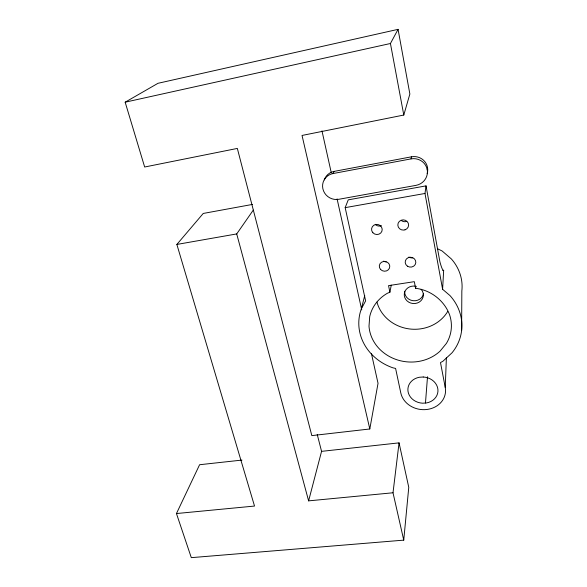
<?xml version="1.0" encoding="UTF-8"?>
<svg xmlns="http://www.w3.org/2000/svg" width="587" height="587" viewBox="0 0 587 587"><rect width="100%" height="100%" fill="white"/><g stroke="black" fill="none" stroke-linecap="round" stroke-linejoin="round"><path stroke-width="0.88" d="M461.624 330.488L461.837 291.013A46.857 43.02 4.9 0 0 451.315 258.896L442.136 250.994L437.374 248.661M364.747 295.51L361.365 308.769A51.634 46.476 7 0 0 392.938 367.836L395.594 368.423L400.789 392.916A22.614 19.628 7.2 0 0 426.91 409.484A22.614 19.628 7.2 0 0 445.239 387.427L446.399 357.52M445.239 387.427L440.492 362.568L442.84 361.313L452.034 352.787A51.634 46.476 7 0 0 450.009 295.606L442.605 289.288L443.662 270.313L442.767 270.49M425.472 403.02L427.505 376.729M241.976 460.083L199.595 464.728L176.452 513.544L191.303 557.65L403.746 540.135L408.765 487.335L399.05 442.862L321.566 451.359L308.615 500.865L393.011 492.772L399.05 442.862M391.265 285.157L389.907 292.209L387.347 293.28A41.303 37.172 7 0 0 369.707 316.62L369.003 326.233A41.303 37.172 7 0 0 396.115 359.493A41.303 37.172 7 0 0 440.089 351.121L446.391 343.432A41.303 37.172 7 0 0 449.657 315.006C444.454 300.647 430.733 290.007 415.618 288.32L415.845 286.566M442.605 289.288L424.988 193.468L426.023 185.874L348.252 199.851L345.171 207.651L365.628 300.882L361.365 308.769M427.233 169.672L427.534 167.522M369.803 428.98L302.034 135.45L403.79 115.045L409.865 94.015L398.067 29.35L157.998 83.295L125.163 102.197L144.659 167.009L237.339 148.423L311.829 435.613L369.803 428.98L378.035 383.304L371.476 353.763M411.025 158.886A13.897 13.472 -8 0 1 427.219 169.599A13.897 13.472 -8 0 1 415.978 185.367L338.765 199.294A13.486 13.002 26.8 0 1 322.879 188.816A13.486 13.002 26.8 0 1 333.064 173.539L411.025 158.886L411.458 156.817L334.113 171.397A13.376 12.914 26.9 0 0 324.303 179.938M333.064 173.539L334.113 171.397M403.79 115.045L390.436 43.504L398.067 29.35M176.452 513.544L254.523 506.053L176.863 244.441L236.715 233.927L253.276 210.117M176.863 244.441L203.241 213.448L252.549 204.408M443.662 270.313L443.236 270.306A49.286 3.896 81.2 0 1 439.89 261.751L426.023 185.874M125.163 102.197L390.436 43.504M406.549 221.431L405.206 221.695A5.261 5.004 2.5 0 1 401.391 220.499M345.171 207.651L424.988 193.468M236.715 233.927L308.615 500.865M317.251 434.534L321.566 451.359M393.011 492.772L403.746 540.135M321.97 130.85L331.317 172.93M337.085 198.89L361.739 309.899M389.907 292.209L388.543 285.627L414.319 281.665L415.618 288.32M411.458 156.817A13.787 13.369 -8.8 0 1 427.182 173.605M423.506 293.735A9.502 8.695 5.3 0 1 412.962 300.698A9.502 8.695 5.3 0 1 404.692 291.262M447.676 311.514A38.28 34.993 5.4 0 1 409.19 328.911A38.28 34.993 5.4 0 1 376.942 302.078M421.114 289.281A9.568 8.746 5.5 0 1 417.364 302.987A9.568 8.746 5.5 0 1 404.267 295.21A9.568 8.746 5.5 0 1 416.234 286.383M412.793 257.847A5.188 4.843 3.7 0 1 408.926 257.033M386.195 261.949A5.129 4.791 9 0 1 383.693 261.098M381.418 225.621A5.202 4.953 10 0 1 375.225 224.329M405.015 229.825L403.643 230.089A5.4 5.122 3.7 0 1 398.169 223.148A5.4 5.122 3.7 0 1 407.077 221.424A5.4 5.122 3.7 0 1 405.015 229.825M423.242 377.001L419.316 377.265A15.079 13.083 7.2 0 0 407.965 391.052A15.079 13.083 7.2 0 0 422.523 403.196L426.404 402.968A15.079 13.083 7.2 0 0 437.887 389.174A15.079 13.083 7.2 0 0 423.242 377.001M380.567 269.433A5.261 4.894 9.6 0 0 389.504 268.032A5.261 4.894 9.6 0 0 383.546 261.479A5.261 4.894 9.6 0 0 380.567 269.433M407.473 266.204A5.32 4.945 4.5 0 0 415.809 262.646A5.32 4.945 4.5 0 0 408.244 257.671A5.32 4.945 4.5 0 0 407.473 266.204M372.862 232.716A5.342 5.063 10.8 0 0 381.924 231.197A5.342 5.063 10.8 0 0 375.863 224.461A5.342 5.063 10.8 0 0 372.862 232.716"/></g></svg>
